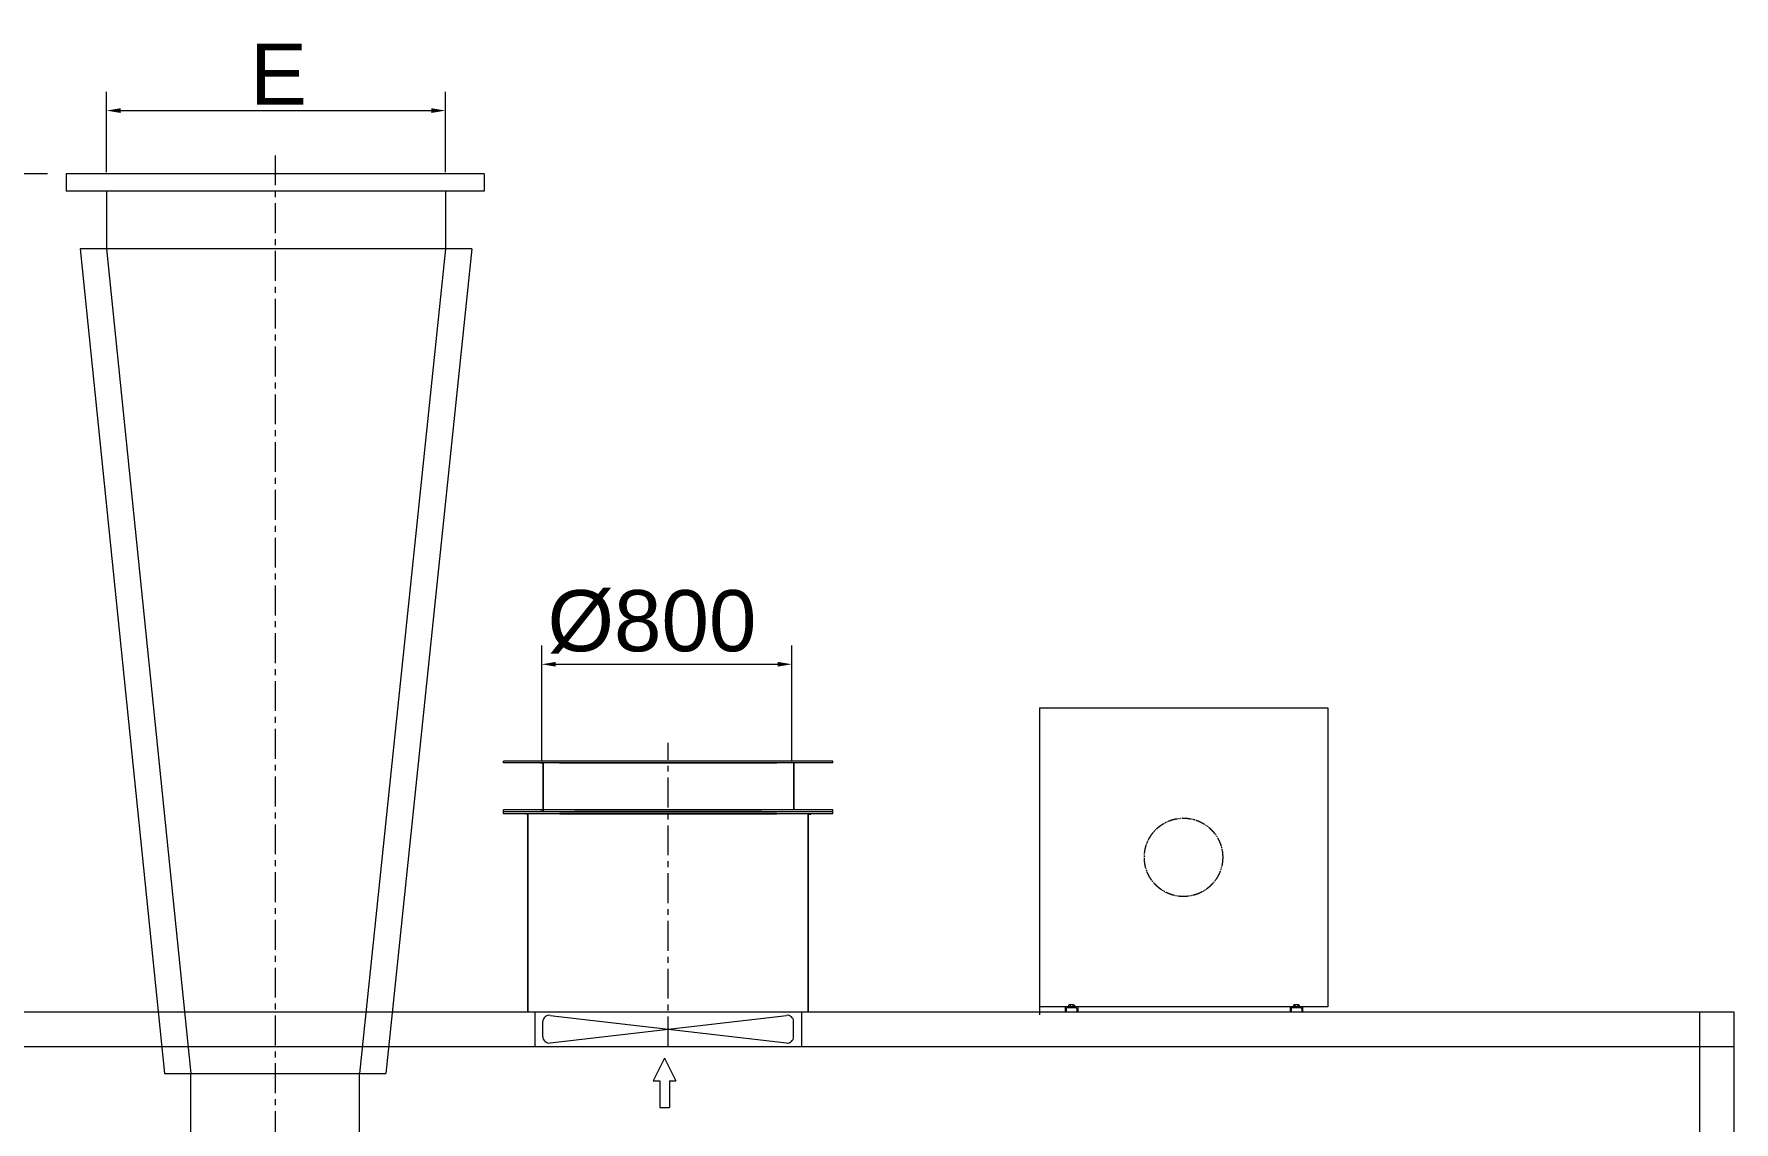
# Model space of a CAD drawing. Header units: millimetres. Extents: x 907 to 806139, y 2004 to 615514.
# Drawn here: x 365806 to 503555, y 430429 to 518564 of the extents above; entities that cross this region are included whole.
import ezdxf

# ---------------------------------------------------------------- set-up
doc = ezdxf.new("R2010")
doc.units = ezdxf.units.MM
doc.header["$LTSCALE"] = 25.4
doc.linetypes.add('CENTER', pattern=[50.8, 31.75, -6.35, 6.35, -6.35])
doc.linetypes.add('EB_DASHDOTDOT', pattern=[45, 30, -3, 3, -3, 3, -3])
doc.layers.get('Defpoints').update_dxf_attribs({"lineweight": 5})
doc.layers.add('CAXA0', color=7, linetype='Continuous', lineweight=5)
doc.layers.add('CAXA1', color=5, linetype='CENTER', lineweight=5)
doc.styles.add('Roman', font='arial.ttf')
doc.styles.get("Standard").update_dxf_attribs({"font": 'arial.ttf'})
doc.dimstyles.new('ISO-25', dxfattribs={"dimscale": 30, "dimtxt": 38.1, "dimasz": 38.1, "dimexe": 50.8, "dimexo": 50.8, "dimgap": 15.875, "dimtad": 1, "dimtih": 1, "dimtoh": 1, "dimdec": 1, "dimlfac": 0.03937, "dimdsep": 46, "dimtxsty": 'Standard', "dimcen": 63.5, "dimclrd": 7, "dimclre": 7, "dimclrt": 7, "dimadec": 0, "dimazin": 0, "dimtfac": 1, "dimtdec": 1, "dimtmove": 0, "dimatfit": 3, "dimfxl": 25.4, "dimlwd": 5, "dimlwe": 5, "dimarcsym": 0})

# ---------------------------------------------------------------- blocks, each defined once
blk = doc.blocks.new('*D140')
at = {"color": 7, "linetype": 'Continuous', "lineweight": 5, "transparency": 16777216}
for p, q in [((371680, 507360), (371680, 513885)), ((399155, 507360), (399155, 513885)), ((372823, 512361), (398012, 512361))]:
    blk.add_line(p, q, dxfattribs=at)
at = {"color": 7, "transparency": 16777216}
for points in [[(372823, 512552), (372823, 512171), (371680, 512361)], [(398012, 512552), (398012, 512171), (399155, 512361)]]:
    blk.add_solid(points, dxfattribs=at)
at = {"layer": 'Defpoints', "color": 0, "transparency": 16777216}
for p in [(399155, 512361), (371680, 505836), (399155, 505836)]:
    blk.add_point(p, dxfattribs=at)
at = {"color": 7, "lineweight": 5, "transparency": 16777216, "insert": (385613, 515314), "char_height": 4953, "attachment_point": 5, "style": 'Roman'}
blk.add_mtext('E', dxfattribs=at)
blk = doc.blocks.new('*D141')
at = {"color": 7, "linetype": 'Continuous', "lineweight": 5, "transparency": 16777216}
for p, q in [((366892, 507233), (353018, 507233)), ((354542, 506090), (354542, 470719)), ((354542, 429435), (354542, 464814)), ((374787, 428292), (353018, 428292))]:
    blk.add_line(p, q, dxfattribs=at)
at = {"color": 7, "transparency": 16777216}
for points in [[(354351, 506090), (354732, 506090), (354542, 507233)], [(354351, 429435), (354732, 429435), (354542, 428292)]]:
    blk.add_solid(points, dxfattribs=at)
at = {"layer": 'Defpoints', "color": 0, "transparency": 16777216}
for p in [(368416, 507233), (354542, 428292), (376311, 428292)]:
    blk.add_point(p, dxfattribs=at)
at = {"color": 7, "lineweight": 5, "transparency": 16777216, "insert": (354542, 467767), "char_height": 4953, "attachment_point": 5, "style": 'Roman'}
blk.add_mtext('F', dxfattribs=at)
blk = doc.blocks.new('*D142')
at = {"color": 7, "linetype": 'Continuous', "lineweight": 5, "transparency": 16777216}
for p, q in [((406942, 459624), (406942, 469033)), ((427212, 459649), (427212, 469033)), ((408085, 467509), (426069, 467509))]:
    blk.add_line(p, q, dxfattribs=at)
at = {"color": 7, "transparency": 16777216}
for points in [[(408085, 467700), (408085, 467319), (406942, 467509)], [(426069, 467700), (426069, 467319), (427212, 467509)]]:
    blk.add_solid(points, dxfattribs=at)
at = {"layer": 'Defpoints', "color": 0, "transparency": 16777216}
for p in [(427212, 467509), (406942, 458100), (427212, 458125)]:
    blk.add_point(p, dxfattribs=at)
at = {"color": 7, "lineweight": 5, "transparency": 16777216, "insert": (415882, 470942), "char_height": 4953, "attachment_point": 5, "style": 'Roman'}
blk.add_mtext('%%C800', dxfattribs=at)

msp = doc.modelspace()

# ---------------------------------------------------------------- linework, layer by layer
at = {"color": 7, "lineweight": 5}
for p, q in [((402270.03, 507233.13), (368416.5, 507233.13)), ((368416.5, 507233.13), (368416.5, 505836.48)), ((402270.03, 507233.13), (402270.03, 505836.48)), ((402270.03, 505836.48), (368416.5, 505836.48)), ((371680.4, 505836.48), (371680.4, 501160.74)), ((399154.8, 505836.48), (399154.8, 501160.74)), ((401291.71, 501160.74), (369543.98, 501160.74)), ((369543.98, 501160.74), (376375.41, 434364.53)), ((371680.4, 501160.74), (378511.83, 434364.53)), ((399154.8, 501160.74), (392174.7, 434364.53)), ((401291.71, 501160.74), (394311.6, 434364.53)), ((430529.86, 459665.85), (403859.86, 459665.85)), ((403859.86, 459513.45), (403859.86, 459665.85)), ((430529.86, 459513.45), (403859.86, 459513.45)), ((407060.26, 459513.45), (406857.06, 459513.45)), ((406857.06, 459488.05), (406857.06, 459513.45)), ((407034.86, 459488.05), (406857.06, 459488.05)), ((407034.86, 459488.05), (407034.86, 455728.85)), ((407060.26, 459513.45), (407060.26, 455703.45)), ((408393.76, 459513.45), (425995.96, 459513.45)), ((409574.86, 459513.45), (424814.86, 459513.45)), ((427354.86, 459513.45), (427354.86, 455703.45)), ((427380.26, 459488.05), (427380.26, 455728.85)), ((430529.86, 459513.45), (430529.86, 459665.85)), ((407034.86, 456846.45), (407034.86, 455576.45)), ((407060.26, 456846.45), (407060.26, 455551.05)), ((430529.86, 455703.45), (403859.86, 455703.45)), ((403859.86, 455551.05), (403859.86, 455703.45)), ((430529.86, 455551.05), (403859.86, 455551.05)), ((403859.86, 455398.65), (403859.86, 455551.05)), ((430529.86, 455398.65), (403859.86, 455398.65)), ((405853.76, 455398.65), (405650.56, 455398.65)), ((405650.56, 455373.25), (405650.56, 455398.65)), ((405853.76, 455398.65), (405650.56, 455398.65)), ((405650.56, 455373.25), (405650.56, 455398.65)), ((405828.36, 455373.25), (405650.56, 455373.25)), ((405828.36, 455373.25), (405650.56, 455373.25)), ((405828.36, 439345.85), (405828.36, 455398.65)), ((405853.76, 439345.85), (405853.76, 455398.65)), ((430529.86, 455551.05), (406399.86, 455551.05)), ((407034.86, 455728.85), (406857.06, 455728.85)), ((406857.06, 455728.85), (406857.06, 455703.45)), ((407060.26, 455703.45), (406857.06, 455703.45)), ((407034.86, 455576.45), (406857.06, 455576.45)), ((406857.06, 455576.45), (406857.06, 455551.05)), ((407060.26, 455551.05), (406857.06, 455551.05)), ((408393.76, 455551.05), (425995.96, 455551.05)), ((408393.76, 455398.65), (425995.96, 455398.65)), ((409600.26, 455703.45), (424789.46, 455703.45)), ((409600.26, 455551.05), (424789.46, 455551.05)), ((428535.96, 455398.65), (428739.16, 455398.65)), ((428535.96, 455398.65), (428739.16, 455398.65)), ((428535.96, 439345.85), (428535.96, 455398.65)), ((428561.36, 439345.85), (428561.36, 455398.65)), ((428561.36, 455373.25), (428739.16, 455373.25)), ((428561.36, 455373.25), (428739.16, 455373.25)), ((428739.16, 455373.25), (428739.16, 455398.65)), ((428739.16, 455373.25), (428739.16, 455398.65)), ((430529.86, 455551.05), (430529.86, 455703.45)), ((430529.86, 455398.65), (430529.86, 455551.05)), ((358774.86, 439345.85), (503554.86, 439345.85)), ((406399.86, 439345.85), (406399.86, 436551.85)), ((407034.86, 437331.62), (407034.86, 438566.08)), ((407622.69, 436829.93), (426767.04, 439067.77)), ((407622.69, 439067.77), (426767.04, 436829.93)), ((427354.86, 437331.62), (427354.86, 438566.08)), ((427989.86, 439345.85), (427989.86, 436551.85)), ((500760.86, 439345.85), (500760.86, 360605.85)), ((503554.86, 439345.85), (503554.86, 360605.85)), ((358774.86, 436551.85), (503554.86, 436551.85)), ((416895.79, 435601.85), (415965.76, 433757.8)), ((416895.79, 435601.85), (417825.82, 433757.8)), ((376375.41, 434364.53), (394311.6, 434364.53)), ((378511.83, 429263.72), (378511.83, 434364.53)), ((392174.7, 429263.72), (392174.7, 434364.53)), ((415965.76, 433757.8), (416503.95, 433757.8)), ((416503.95, 433757.8), (416503.95, 431593.67)), ((417287.64, 433757.8), (417825.82, 433757.8)), ((417287.64, 433757.8), (417287.64, 431593.67)), ((416503.95, 431605.07), (417287.64, 431605.07))]:
    msp.add_line(p, q, dxfattribs=at)
for centre, start, end in [((407542.86, 438566.08), 80.9592229, 180), ((426846.86, 438566.08), 0, 99.0407771), ((407542.86, 437331.62), 180, 279.0407771), ((426846.86, 437331.62), 260.9592229, 0)]:
    msp.add_arc(centre, 508, start, end, dxfattribs=at)
at = {"layer": 'CAXA0', "color": 7, "linetype": 'Continuous', "lineweight": 5}
for p, q in [((447266.79, 463983.85), (470634.79, 463983.85)), ((447266.79, 463983.85), (447266.79, 439117.25)), ((470634.79, 463983.85), (470634.79, 439752.25)), ((470634.79, 439752.25), (447266.79, 439752.25)), ((449362.29, 439752.25), (449362.29, 439345.85)), ((449438.49, 439599.85), (449438.49, 439345.85)), ((450225.89, 439676.05), (449514.69, 439676.05)), ((449635.66, 439896.3), (449635.66, 439752.25)), ((450104.93, 439752.25), (449635.66, 439752.25)), ((450046.27, 439914.81), (449694.32, 439914.81)), ((449743.29, 439752.25), (449762.34, 439714.15)), ((449997.29, 439752.25), (449743.29, 439752.25)), ((449997.29, 439714.15), (449743.29, 439714.15)), ((449752.97, 439896.3), (449752.97, 439752.25)), ((449997.29, 439752.25), (449978.24, 439714.15)), ((449987.61, 439896.3), (449987.61, 439752.25)), ((450104.93, 439896.3), (450104.93, 439752.25)), ((450302.09, 439599.85), (450302.09, 439345.85)), ((450378.29, 439752.25), (450378.29, 439345.85)), ((467586.79, 439752.25), (467586.79, 439345.85)), ((467587.31, 439752.32), (467587.31, 439345.92)), ((467662.99, 439599.85), (467662.99, 439345.85)), ((468450.39, 439676.05), (467739.19, 439676.05)), ((468450.91, 439676.12), (467739.71, 439676.12)), ((467860.16, 439896.3), (467860.16, 439752.25)), ((468270.77, 439914.81), (467918.82, 439914.81)), ((467977.47, 439896.3), (467977.47, 439752.25)), ((468212.11, 439896.3), (468212.11, 439752.25)), ((468329.43, 439896.3), (468329.43, 439752.25)), ((468526.59, 439599.85), (468526.59, 439345.85)), ((468602.79, 439752.25), (468602.79, 439345.85)), ((449298.79, 439345.85), (466952.31, 439345.85))]:
    msp.add_line(p, q, dxfattribs=at)
at = {"layer": 'CAXA0', "color": 7, "linetype": 'EB_DASHDOTDOT', "lineweight": 5}
msp.add_circle((458950.79, 451868.05), 3175, dxfattribs=at)
at = {"layer": 'CAXA0', "color": 7, "linetype": 'Continuous', "lineweight": 5}
for centre, radius, start, end in [((449514.69, 439599.85), 76.2, 90, 180), ((449694.32, 439812.62), 102.19, 54.9699643, 125.0300357), ((449870.29, 439533.81), 381, 72.0660667, 107.9339333), ((450046.27, 439812.62), 102.19, 54.9699643, 125.0300357), ((450225.89, 439599.85), 76.2, 0, 90), ((467739.19, 439599.85), 76.2, 90, 180), ((467918.82, 439812.62), 102.19, 54.9699643, 125.0300357), ((468094.79, 439533.81), 381, 72.0660667, 107.9339333), ((468270.77, 439812.62), 102.19, 54.9699643, 125.0300357), ((468450.39, 439599.85), 76.2, 0, 90)]:
    msp.add_arc(centre, radius, start, end, dxfattribs=at)
at = {"layer": 'CAXA1', "linetype": 'CENTER', "lineweight": 5, "ltscale": 3}
for p, q in [((385343.26, 508729.58), (385343.26, 423182.64)), ((417194.86, 436551.85), (417194.86, 461150.32))]:
    msp.add_line(p, q, dxfattribs=at)

# ---------------------------------------------------------------- dimensions: what is measured, and where the dimension line sits
at = {"color": 7, "lineweight": 5}
for base, p1, p2, text, picture, middle in [((399154.8, 512361.3), (371680.4, 505836.48), (399154.8, 505836.48), 'E', '*D140', (385612.66, 512361.3)), ((427211.6, 467509.17), (406942.4, 458099.95), (427211.6, 458125.35), '%%C800', '*D142', (415881.68, 467798.73))]:
    dim = msp.add_linear_dim(base=base, p1=p1, p2=p2, text=text, dimstyle='ISO-25', override={"dimscale": 30, "dimtxt": 165.1, "dimpost": '\\X', "dimtxsty": 'Roman', "dimtmove": 1}, dxfattribs=at)
    dim.commit()
    dim.dimension.update_dxf_attribs({"geometry": picture, "text_midpoint": middle, "dimtype": 160})
dim = msp.add_linear_dim(base=(354541.87, 428292.14), p1=(368416.5, 507233.13), p2=(376310.59, 428292.14), angle=90, text='F', dimstyle='ISO-25', override={"dimscale": 30, "dimtxt": 165.1, "dimpost": '\\X', "dimtxsty": 'Roman', "dimtmove": 1}, dxfattribs=at)
dim.commit()
dim.dimension.update_dxf_attribs({"geometry": '*D141', "text_midpoint": (354541.87, 467766.69), "dimtype": 160})

doc.saveas('drawing.dxf')
